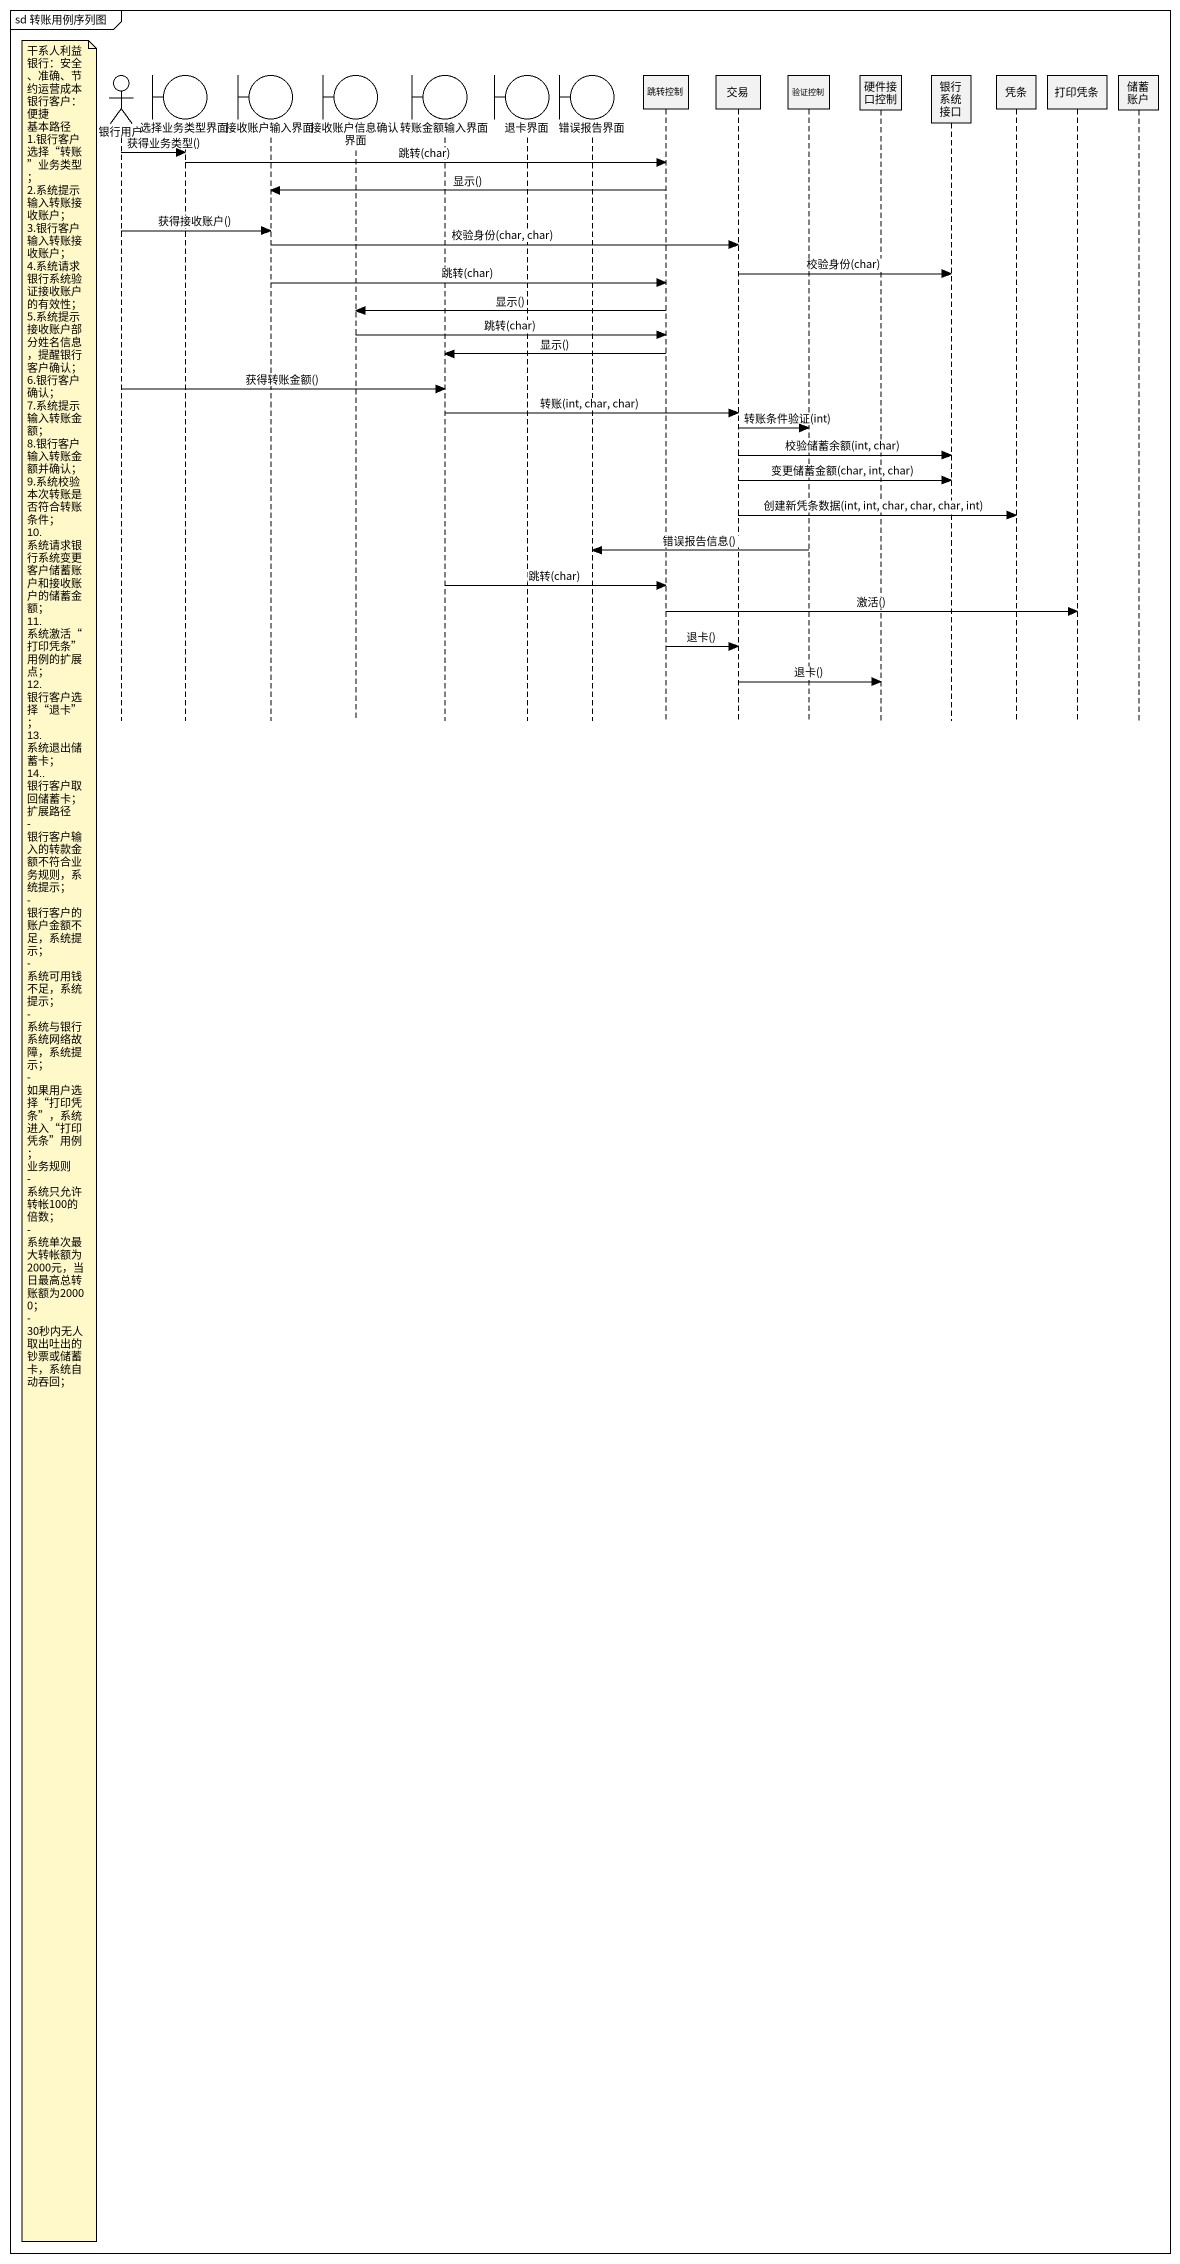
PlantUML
@startuml
mainframe sd 转账用例序列图
hide footbox
actor 银行用户
boundary 选择业务类型界面
boundary 接收账户输入界面
boundary 接收账户信息确认界面
boundary 转账金额输入界面
boundary 退卡界面
boundary 错误报告界面
participant 跳转控制
participant 交易
participant 验证控制
participant 硬件接口控制
participant 银行系统接口
participant 凭条
participant 打印凭条
participant 储蓄账户

银行用户 -> 选择业务类型界面 : 获得业务类型()
选择业务类型界面 -> 跳转控制 : 跳转(char)
跳转控制 -> 接收账户输入界面 : 显示()
银行用户 -> 接收账户输入界面 : 获得接收账户()
接收账户输入界面 -> 交易 : 校验身份(char, char)
交易 -> 银行系统接口 : 校验身份(char)
接收账户输入界面 -> 跳转控制 : 跳转(char)
跳转控制 -> 接收账户信息确认界面 : 显示()
接收账户信息确认界面 -> 跳转控制 : 跳转(char)
跳转控制 -> 转账金额输入界面 : 显示()
银行用户 -> 转账金额输入界面 : 获得转账金额()
转账金额输入界面 -> 交易 : 转账(int, char, char)
交易 -> 验证控制 : 转账条件验证(int)
交易 -> 银行系统接口 : 校验储蓄余额(int, char)
交易 -> 银行系统接口 : 变更储蓄金额(char, int, char)
交易 -> 凭条 : 创建新凭条数据(int, int, char, char, char, int)
验证控制 -> 错误报告界面 : 错误报告信息()
转账金额输入界面 -> 跳转控制 : 跳转(char)
跳转控制 -> 打印凭条 : 激活()
跳转控制 -> 交易 : 退卡()
交易 -> 硬件接口控制 : 退卡()
note left of 银行用户
  干系人利益
  银行：安全、准确、节约运营成本
  银行客户：便捷
  基本路径
  1.银行客户选择“转账”业务类型；
  2.系统提示输入转账接收账户；
  3.银行客户输入转账接收账户；
  4.系统请求银行系统验证接收账户的有效性；
  5.系统提示接收账户部分姓名信息，提醒银行客户确认；
  6.银行客户确认；
  7.系统提示输入转账金额；
  8.银行客户输入转账金额并确认；
  9.系统校验本次转账是否符合转账条件；
  10.系统请求银行系统变更客户储蓄账户和接收账户的储蓄金额；
  11.系统激活“打印凭条”用例的扩展点；
  12.银行客户选择“退卡”；
  13.系统退出储蓄卡；
  14..银行客户取回储蓄卡；
  扩展路径
  - 银行客户输入的转款金额不符合业务规则，系统提示；
  - 银行客户的账户金额不足，系统提示；
  - 系统可用钱不足，系统提示；
  - 系统与银行系统网络故障，系统提示；
  - 如果用户选择“打印凭条”，系统进入“打印凭条”用例；
  业务规则
  - 系统只允许转帐100的倍数；
  - 系统单次最大转帐额为2000元，当日最高总转账额为20000；
  - 30秒内无人取出吐出的钞票或储蓄卡，系统自动吞回；
end note
@enduml
